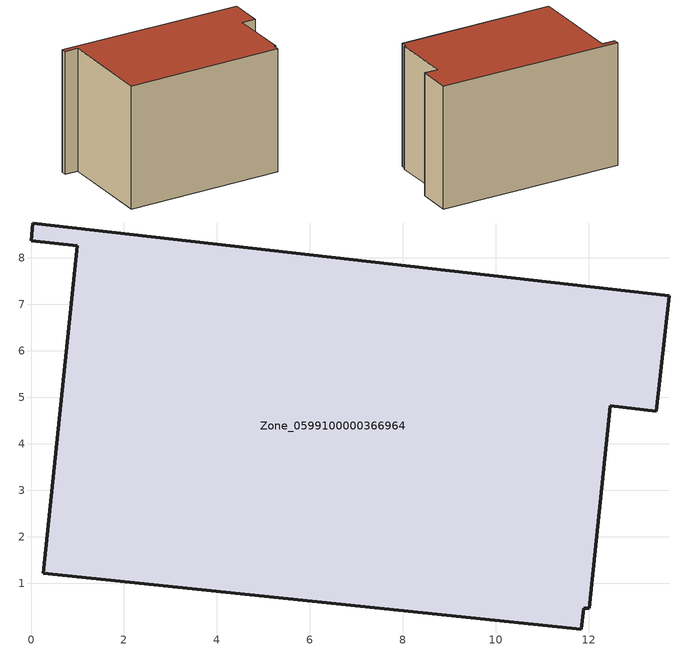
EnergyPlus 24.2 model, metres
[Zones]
Zone_0599100000366964
 floor ground (C_G): 0.99,8.26 0,8.37 0.04,8.75 13.74,7.19 13.46,4.7 12.46,4.82 12.02,0.46 11.89,0.47 11.84,0.01 0.26,1.21 z0
 wall outside (C_F): 0,8.37 0.99,8.26 0.26,1.21 11.84,0.01 11.89,0.47 12.02,0.46 12.46,4.82 13.46,4.7 13.74,7.19 0.04,8.75 0,8.37 z0:9.26
 roof outside (C_R): 12.02,0.46 12.46,4.82 13.46,4.7 13.74,7.19 0.04,8.75 0,8.37 0.99,8.26 0.26,1.21 11.84,0.01 11.89,0.47 z9.26
[BUILDING]
Pand.0599100000366964: North Axis=0; Terrain=City; Loads Convergence Tolerance Value=0.04; Temperature Convergence Tolerance Value=0.4; Solar Distribution=FullExterior; Maximum Number of Warmup Days=25; Minimum Number of Warmup Days=1
[Site:Location]
Rotterdam.The.Hague.AP_ZH_NLD Design_Conditions: Latitude=51.96; Longitude=4.45; Time Zone=1; Elevation=-4.5
[SITE:GROUNDTEMPERATURE:BUILDINGSURFACE]
18, 18, 18, 18, 18, 18, 18, 18, 18, 18, 18, 18
[MATERIAL] Thermal Absorptance=0.9; Solar Absorptance=0.7; Visible Absorptance=0.7
Name | Roughness | Thickness | Conductivity | Density | Specific Heat
G.TI.1992-2005 | MediumSmooth | 0.15 | 0.06 | 540 | 1210
F.TI.1992-2005 | Rough | 0.3 | 0.12 | 1920 | 840
R.TI.1992-2005 | MediumRough | 0.2 | 0.08 | 1500 | 1000
[CONSTRUCTION]
C_G: G.TI.1992-2005
C_F: F.TI.1992-2005
C_R: R.TI.1992-2005
[ZONE]
Zone_0599100000366964: Type=1; Multiplier=1; Ceiling Height=Autocalculate; Volume=Autocalculate; Floor Area=autocalculate; Part of Total Floor Area=Yes
[ZONEINFILTRATION:DESIGNFLOWRATE]
Infil_Zone_0599100000366964: Zone or ZoneList or Space or SpaceList=Zone_0599100000366964; Schedule=AlwaysOn; Design Flow Rate Calculation Method=Flow/Area; Flow Rate per Floor Area=0.0015; Constant Term Coefficient=1; Temperature Term Coefficient=0; Velocity Term Coefficient=0; Velocity Squared Term Coefficient=0
[HVACTEMPLATE:ZONE:IDEALLOADSAIRSYSTEM]
Zone_0599100000366964: Maximum Heating Supply Air Temperature=50; Minimum Cooling Supply Air Temperature=13; Maximum Heating Supply Air Humidity Ratio=0.0156; Minimum Cooling Supply Air Humidity Ratio=0.0077; Heating Limit=NoLimit; Cooling Limit=NoLimit; Dehumidification Control Type=ConstantSensibleHeatRatio; Cooling Sensible Heat Ratio=0.7; Dehumidification Setpoint=60; Humidification Control Type=None; Humidification Setpoint=30; Outdoor Air Method=None; Outdoor Air Flow Rate per Person=0.00944; Outdoor Air Flow Rate per Zone Floor Area=0; Outdoor Air Flow Rate per Zone=0; Demand Controlled Ventilation Type=None; Outdoor Air Economizer Type=NoEconomizer; Heat Recovery Type=None; Sensible Heat Recovery Effectiveness=0.7; Latent Heat Recovery Effectiveness=0.65
[ZONECONTROL:THERMOSTAT]
ThermostatControl_Zone_0599100000366964: Zone or ZoneList=Zone_0599100000366964; Control Type Schedule=DualSetpointControlType; Control 1=Thermostat_Zone_0599100000366964; Temperature Difference Between Cutout And Setpoint=0
[THERMOSTATSETPOINT:DUALSETPOINT]
Thermostat_Zone_0599100000366964: Heating Setpoint Temperature Schedule=HeatingSetpoint_Zone_0599100000366964; Cooling Setpoint Temperature Schedule=CoolingSetpoint_Zone_0599100000366964
[SCHEDULE:COMPACT]
HeatingSetpoint_Zone_0599100000366964: Through: 12/31, For: AllDays, Until: 24:00, 21
CoolingSetpoint_Zone_0599100000366964: Through: 12/31, For: AllDays, Until: 24:00, 24
DualSetpointControlType: Through: 12/31, For: AllDays, Until: 24:00, 4
AlwaysOn: Through: 12/31, For: AllDays, Until: 24:00, 1
